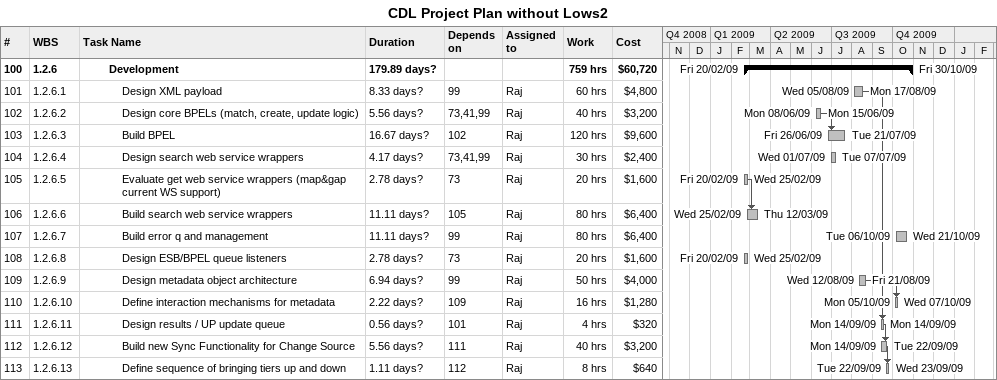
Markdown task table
CDL Project Plan without Lows2

| ID | WBS | Task | Duration | Start | Finish | Predecessors | Resources | Work (h) | Cost ($) |
|---|---|---|---|---|---|---|---|---|---|
| 100 | 1.2.6 | **Development** | 179.89d? | 2009-02-20 | 2009-10-30 |  |  | 759 | 60720 |
| 101 | 1.2.6.1 | Design XML payload | 8.33d? | 2009-08-05 | 2009-08-17 | 99 | Raj | 60 | 4800 |
| 102 | 1.2.6.2 | Design core BPELs (match, create, update logic) | 5.56d? | 2009-06-08 | 2009-06-15 | 73, 41, 99 | Raj | 40 | 3200 |
| 103 | 1.2.6.3 | Build BPEL | 16.67d? | 2009-06-26 | 2009-07-21 | 102 | Raj | 120 | 9600 |
| 104 | 1.2.6.4 | Design search web service wrappers | 4.17d? | 2009-07-01 | 2009-07-07 | 73, 41, 99 | Raj | 30 | 2400 |
| 105 | 1.2.6.5 | Evaluate get web service wrappers (map&gap current WS support) | 2.78d? | 2009-02-20 | 2009-02-25 | 73 | Raj | 20 | 1600 |
| 106 | 1.2.6.6 | Build search web service wrappers | 11.11d? | 2009-02-25 | 2009-03-12 | 105 | Raj | 80 | 6400 |
| 107 | 1.2.6.7 | Build error q and management | 11.11d? | 2009-10-06 | 2009-10-21 | 99 | Raj | 80 | 6400 |
| 108 | 1.2.6.8 | Design ESB/BPEL queue listeners | 2.78d? | 2009-02-20 | 2009-02-25 | 73 | Raj | 20 | 1600 |
| 109 | 1.2.6.9 | Design metadata object architecture | 6.94d? | 2009-08-12 | 2009-08-21 | 99 | Raj | 50 | 4000 |
| 110 | 1.2.6.10 | Define interaction mechanisms for metadata | 2.22d? | 2009-10-05 | 2009-10-07 | 109 | Raj | 16 | 1280 |
| 111 | 1.2.6.11 | Design results / UP update queue | 0.56d? | 2009-09-14 | 2009-09-14 | 101 | Raj | 4 | 320 |
| 112 | 1.2.6.12 | Build new Sync Functionality for Change Source | 5.56d? | 2009-09-14 | 2009-09-22 | 111 | Raj | 40 | 3200 |
| 113 | 1.2.6.13 | Define sequence of bringing tiers up and down | 1.11d? | 2009-09-22 | 2009-09-23 | 112 | Raj | 8 | 640 |
